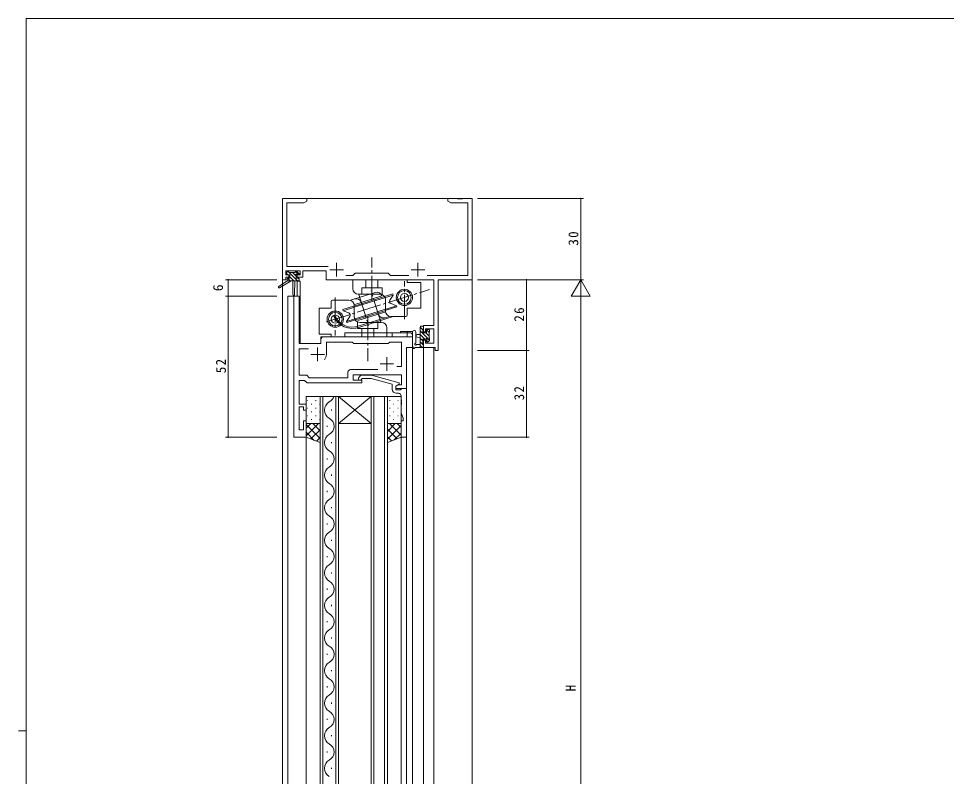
# Model space of a CAD drawing. Units: millimetres on the paper. Extents: x -420 to 373, y -297 to 267.
# Drawn here: x -420.5 to -78.3, y -14.9 to 264.4 of the extents above; entities that cross this region are included whole.
import ezdxf
from ezdxf.enums import TextEntityAlignment as Align

# ---------------------------------------------------------------- set-up
doc = ezdxf.new("R2010")
doc.units = ezdxf.units.MM
doc.linetypes.add('CHAIN2', pattern=[12, 9, -1, 1, -1])
for name, color, linetype, lineweight in [('0-1_YKK_ZWAK', 7, 'Continuous', 9), ('0-3_YKK_12', 2, 'Continuous', 9), ('0-4_YKK_D', 6, 'Continuous', 9), ('0-6_YKK_13', 4, 'Continuous', 9), ('0-7_YKK_11', 7, 'Continuous', 9)]:
    doc.layers.add(name, color=color, linetype=linetype, lineweight=lineweight)
doc.styles.add('ＭＳ ゴシック', font='')
doc.styles.get('ＭＳ ゴシック').set_extended_font_data('MS Gothic')

msp = doc.modelspace()

# ---------------------------------------------------------------- linework, layer by layer
at = {"layer": '0-1_YKK_ZWAK'}
for p, q in [((-417.7, -260.6), (-417.7, 264.4)), ((352.3, 264.4), (-417.7, 264.4)), ((-420.5, 1.9), (-417.7, 1.9))]:
    msp.add_line(p, q, dxfattribs=at)
at = {"layer": '0-3_YKK_12'}
for p, q in [((-323.193, 198.14), (-253.193, 198.14)), ((-323.193, 198.14), (-323.193, -186.86)), ((-253.193, 198.14), (-253.193, -186.86)), ((-317.693, 167.64), (-317.693, 162.14)), ((-316.693, 167.64), (-317.693, 167.64)), ((-316.693, 167.64), (-316.693, 144.64)), ((-316.993, 162.14), (-321.193, 162.14)), ((-321.193, 162.14), (-321.193, -161.86)), ((-318.991, 110.14), (-318.991, 162.14)), ((-316.993, 162.14), (-316.993, 144.64)), ((-279.693, 149.14), (-279.693, 148.64)), ((-275.193, 149.14), (-279.693, 149.14)), ((-275.193, -138.86), (-275.193, 149.14)), ((-316.993, 144.64), (-308.993, 144.64)), ((-308.993, 147.14), (-279.693, 147.14)), ((-308.993, 144.64), (-308.993, 147.14)), ((-277.391, 143.138), (-275.193, 143.138)), ((-277.391, 115.14), (-277.391, 143.138)), ((-271.193, 143.14), (-271.193, -133.86)), ((-267.293, 143.14), (-267.293, -133.86)), ((-277.693, 128.14), (-277.391, 128.14)), ((-309.293, 125.14), (-302.493, 125.14)), ((-309.293, -111.86), (-309.293, 125.14)), ((-308.293, 125.14), (-308.293, -111.86)), ((-303.493, -111.86), (-303.493, 125.14)), ((-290.493, 125.14), (-302.493, 115.14)), ((-302.493, 125.14), (-290.493, 115.14)), ((-302.493, 125.14), (-290.493, 125.14)), ((-302.493, 125.14), (-302.493, -111.86)), ((-290.493, 125.14), (-284.493, 125.14)), ((-290.493, -111.86), (-290.493, 125.14)), ((-289.493, 125.14), (-289.493, -111.86)), ((-285.493, -111.86), (-285.493, 125.14)), ((-284.493, 125.14), (-284.493, -111.86)), ((-305.133, 119.94), (-305.133, 120.34)), ((-306.653, 113.94), (-306.653, 114.34)), ((-302.493, 115.14), (-290.493, 115.14)), ((-314.391, 110.14), (-318.991, 110.14)), ((-314.393, -96.86), (-314.391, 110.14)), ((-279.393, -96.86), (-279.395, 111.094)), ((-277.393, -97.16), (-277.393, 110.44)), ((-305.133, 107.94), (-305.133, 108.34)), ((-306.653, 101.94), (-306.653, 102.34)), ((-305.133, 95.94), (-305.133, 96.34)), ((-306.653, 89.94), (-306.653, 90.34)), ((-305.133, 83.94), (-305.133, 84.34)), ((-306.653, 77.94), (-306.653, 78.34)), ((-305.133, 71.94), (-305.133, 72.34)), ((-306.653, 65.94), (-306.653, 66.34)), ((-305.133, 59.94), (-305.133, 60.34)), ((-306.653, 53.94), (-306.653, 54.34)), ((-305.133, 47.94), (-305.133, 48.34)), ((-306.653, 41.94), (-306.653, 42.34)), ((-305.133, 35.94), (-305.133, 36.34)), ((-306.653, 29.94), (-306.653, 30.34)), ((-305.133, 23.94), (-305.133, 24.34)), ((-306.653, 17.94), (-306.653, 18.34)), ((-305.133, 11.94), (-305.133, 12.34)), ((-306.653, 5.94), (-306.653, 6.34)), ((-305.133, -0.06), (-305.133, 0.34)), ((-306.653, -6.06), (-306.653, -5.66)), ((-305.133, -12.06), (-305.133, -11.66))]:
    msp.add_line(p, q, dxfattribs=at)
for centre, start, end in [((-307.57, 126.14), 299.20253, 343.08415), ((-304.216, 120.14), 119.20253, 240.79745), ((-307.57, 114.14), 299.20253, 60.79745), ((-304.216, 108.14), 119.20253, 240.79745), ((-307.57, 102.14), 299.20253, 60.79745), ((-304.216, 96.14), 119.20253, 240.79745), ((-307.57, 90.14), 299.20253, 60.79745), ((-304.216, 84.14), 119.20253, 240.79745), ((-307.57, 78.14), 299.20253, 60.79745), ((-304.216, 72.14), 119.20253, 240.79745), ((-307.57, 66.14), 299.20253, 60.79745), ((-304.216, 60.14), 119.20253, 240.79745), ((-307.57, 54.14), 299.20253, 60.79745), ((-304.216, 48.14), 119.20253, 240.79745), ((-307.57, 42.14), 299.20253, 60.79745), ((-304.216, 36.14), 119.20253, 240.79745), ((-307.57, 30.14), 299.20253, 60.79745), ((-304.216, 24.14), 119.20253, 240.79745), ((-307.57, 18.14), 299.20253, 60.79745), ((-304.216, 12.14), 119.20253, 240.79745), ((-307.57, 6.14), 299.20253, 60.79745), ((-304.216, 0.14), 119.20253, 240.79745), ((-307.57, -5.86), 299.20253, 60.79745), ((-304.216, -11.86), 119.20253, 240.79745)]:
    msp.add_arc(centre, 3.437, start, end, dxfattribs=at)
at = {"layer": '0-4_YKK_D'}
for p, q in [((-251.193, 198.14), (-212.193, 198.14)), ((-213.193, 198.14), (-213.193, 168.14)), ((-325.193, 168.14), (-344.193, 168.14)), ((-343.193, 168.14), (-343.193, 162.14)), ((-251.193, 168.14), (-232.193, 168.14)), ((-251.193, 168.14), (-212.193, 168.14)), ((-251.193, 168.14), (-212.193, 168.14)), ((-233.193, 142.14), (-233.193, 168.14)), ((-213.193, 168.14), (-216.693, 162.078)), ((-213.193, 168.14), (-209.693, 162.078)), ((-213.193, 168.14), (-213.193, 156.015)), ((-325.193, 162.14), (-344.193, 162.14)), ((-325.193, 162.14), (-344.193, 162.14)), ((-343.193, 162.14), (-343.193, 110.14)), ((-216.693, 162.078), (-209.693, 162.078)), ((-213.193, -124.86), (-213.193, 161.14)), ((-251.193, 142.14), (-232.193, 142.14)), ((-251.193, 142.14), (-232.193, 142.14)), ((-233.193, 142.14), (-233.193, 110.14)), ((-325.193, 110.14), (-344.193, 110.14)), ((-251.193, 110.14), (-232.193, 110.14))]:
    msp.add_line(p, q, dxfattribs=at)
for centre, start, end in [((-213.193, 198.14), 90, 270), ((-213.193, 198.14), 270, 90), ((-343.193, 168.14), 90, 270), ((-343.193, 168.14), 270, 90), ((-233.193, 168.14), 90, 270), ((-233.193, 168.14), 270, 90), ((-343.193, 162.14), 90, 270), ((-343.193, 162.14), 90, 270), ((-343.193, 162.14), 270, 90), ((-343.193, 162.14), 270, 90), ((-233.193, 142.14), 90, 270), ((-233.193, 142.14), 90, 270), ((-233.193, 142.14), 270, 90), ((-233.193, 142.14), 270, 90), ((-343.193, 110.14), 90, 270), ((-343.193, 110.14), 270, 90), ((-233.193, 110.14), 90, 270), ((-233.193, 110.14), 270, 90)]:
    msp.add_arc(centre, 0.106, start, end, dxfattribs=at)
at = {"layer": '0-6_YKK_13', "linetype": 'CHAIN2'}
for p, q in [((-290.194, 160.652), (-290.194, 176.369)), ((-307.033, 152.592), (-268.895, 164.557)), ((-278.194, 153.64), (-278.194, 167.64)), ((-303.693, 161.64), (-303.693, 147.64)), ((-295.024, 162.755), (-291.402, 151.208)), ((-286.863, 152.525), (-290.486, 164.072)), ((-291.693, 154.912), (-291.693, 138.146))]:
    msp.add_line(p, q, dxfattribs=at)
at = {"layer": '0-6_YKK_13'}
for p, q in [((-321.493, 167.74), (-324.56, 165.689)), ((-319.993, 167.74), (-324.238, 165.183)), ((-321.693, 170.24), (-321.693, 170.74)), ((-321.214, 169.94), (-321.693, 170.419)), ((-321.493, 168.44), (-321.493, 167.74)), ((-317.293, 167.74), (-321.493, 167.74)), ((-321.393, 171.04), (-320.893, 171.04)), ((-320.493, 169.94), (-321.393, 169.94)), ((-320.361, 167.74), (-321.329, 168.707)), ((-321.193, 168.74), (-320.493, 168.74)), ((-317.667, 167.74), (-320.967, 171.04)), ((-320.693, 170.84), (-318.593, 170.84)), ((-320.493, 168.74), (-320.493, 169.94)), ((-319.014, 167.74), (-320.493, 169.219)), ((-318.095, 169.515), (-319.42, 170.84)), ((-319.393, 167.74), (-319.291, 162.732)), ((-318.591, 167.74), (-318.691, 162.732)), ((-318.393, 171.04), (-317.793, 171.04)), ((-317.191, 169.958), (-318.273, 171.04)), ((-318.093, 169.479), (-318.093, 168.74)), ((-318.093, 168.74), (-317.293, 168.74)), ((-317.293, 169.94), (-317.632, 169.94)), ((-317.581, 170.952), (-317.081, 170.452)), ((-316.993, 168.413), (-317.32, 168.74)), ((-316.993, 168.44), (-316.993, 168.04)), ((-297.194, 164.84), (-297.194, 168.14)), ((-297.194, 168.14), (-277.194, 168.14)), ((-292.444, 165.14), (-292.444, 168.14)), ((-287.944, 165.14), (-287.944, 168.14)), ((-277.194, 167.14), (-277.194, 168.14)), ((-293.944, 162.84), (-293.944, 165.14)), ((-293.944, 165.14), (-286.444, 165.14)), ((-286.444, 162.84), (-286.444, 165.14)), ((-277.194, 167.14), (-272.194, 167.14)), ((-272.194, 157.64), (-272.194, 167.14)), ((-288.97, 163.499), (-298.136, 160.624)), ((-296.8, 158.947), (-286.463, 162.19)), ((-296.782, 158.428), (-282.497, 162.91)), ((-296.774, 158.009), (-282.376, 162.526)), ((-295.194, 162.84), (-287.194, 162.84)), ((-285.194, 156.64), (-285.194, 160.84)), ((-282.376, 162.526), (-283.556, 160.68)), ((-282.376, 162.526), (-282.497, 162.91)), ((-305.194, 157.64), (-309.693, 157.64)), ((-309.693, 157.64), (-309.693, 148.14)), ((-305.194, 160.14), (-305.194, 157.64)), ((-298.693, 160.64), (-304.693, 160.64)), ((-296.951, 158.375), (-300.888, 157.14)), ((-296.693, 158.64), (-296.693, 154.44)), ((-285.253, 157.227), (-281.12, 158.523)), ((-284.937, 156.904), (-281, 158.139)), ((-281.12, 158.523), (-283.143, 159.364)), ((-281.12, 158.523), (-281, 158.139)), ((-303.928, 155.138), (-304.405, 154.989)), ((-300.767, 156.756), (-300.888, 157.14)), ((-285.113, 157.27), (-299.511, 152.753)), ((-299.511, 152.753), (-298.331, 154.599)), ((-285.105, 156.851), (-299.391, 152.369)), ((-285.088, 156.333), (-295.425, 153.09)), ((-294.826, 151.181), (-283.751, 154.656)), ((-282.388, 154.56), (-294.676, 150.704)), ((-283.194, 154.64), (-277.694, 154.64)), ((-299.511, 152.753), (-299.391, 152.369)), ((-295.443, 152.44), (-295.443, 150.14)), ((-286.693, 152.44), (-294.693, 152.44)), ((-272.393, 143.14), (-272.393, 150.74)), ((-271.393, 149.699), (-272.393, 150.699)), ((-272.093, 151.04), (-271.493, 151.04)), ((-271.229, 150.883), (-271.35, 151.004)), ((-271.193, 150.74), (-271.193, 150.14)), ((-305.194, 148.14), (-309.693, 148.14)), ((-305.194, 148.14), (-305.194, 147.14)), ((-300.193, 148.64), (-300.193, 147.14)), ((-276.193, 148.64), (-300.193, 148.64)), ((-295.193, 150.14), (-288.193, 150.14)), ((-293.943, 150.14), (-293.943, 147.14)), ((-289.443, 150.14), (-289.443, 147.14)), ((-284.693, 150.44), (-284.693, 147.14)), ((-282.693, 147.14), (-282.693, 148.64)), ((-275.193, 148.868), (-275.193, 143.705)), ((-273.993, 148.868), (-273.99, 144.907)), ((-272.393, 148.04), (-273.537, 147.938)), ((-268.903, 145.862), (-272.393, 149.352)), ((-270.627, 146.24), (-272.393, 148.005)), ((-271.393, 149.94), (-271.393, 148.64)), ((-271.393, 148.64), (-269.993, 148.64)), ((-269.093, 147.399), (-270.333, 148.64)), ((-269.993, 148.64), (-269.993, 149.54)), ((-269.093, 148.746), (-269.979, 149.632)), ((-269.693, 149.84), (-269.193, 149.84)), ((-269.093, 148.84), (-269.093, 146.74)), ((-268.893, 149.54), (-268.893, 149.04)), ((-284.693, 147.14), (-305.194, 147.14)), ((-273.573, 144.34), (-272.393, 144.34)), ((-272.393, 146.84), (-273.537, 146.942)), ((-271.393, 145.658), (-272.393, 146.658)), ((-271.393, 144.311), (-272.393, 145.311)), ((-271.569, 143.14), (-272.393, 143.964)), ((-271.393, 146.24), (-271.393, 144.24)), ((-270.454, 146.24), (-271.393, 146.24)), ((-271.218, 144.136), (-271.297, 144.215)), ((-271.193, 144.04), (-271.193, 143.44)), ((-269.993, 145.44), (-269.993, 145.779)), ((-269.559, 145.171), (-269.993, 145.605)), ((-268.981, 145.728), (-269.481, 145.228)), ((-268.893, 146.54), (-268.893, 145.94)), ((-271.493, 143.14), (-274.173, 143.14)), ((-313.973, 123.72), (-313.773, 123.72)), ((-312.558, 125.135), (-312.358, 125.135)), ((-310.943, 123.72), (-310.743, 123.72)), ((-309.528, 125.135), (-309.328, 125.135)), ((-283.673, 123.72), (-283.473, 123.72)), ((-282.258, 125.135), (-282.058, 125.135)), ((-280.643, 123.72), (-280.443, 123.72)), ((-313.973, 120.89), (-313.773, 120.89)), ((-312.558, 122.305), (-312.358, 122.305)), ((-310.943, 120.89), (-310.743, 120.89)), ((-309.528, 122.305), (-309.328, 122.305)), ((-283.673, 120.89), (-283.473, 120.89)), ((-282.258, 122.305), (-282.058, 122.305)), ((-280.643, 120.89), (-280.443, 120.89)), ((-313.973, 118.06), (-313.773, 118.06)), ((-312.558, 119.475), (-312.358, 119.475)), ((-312.558, 116.645), (-312.358, 116.645)), ((-310.943, 118.06), (-310.743, 118.06)), ((-309.528, 119.475), (-309.328, 119.475)), ((-309.528, 116.645), (-309.328, 116.645)), ((-283.673, 118.06), (-283.473, 118.06)), ((-282.258, 119.475), (-282.058, 119.475)), ((-282.258, 116.645), (-282.058, 116.645)), ((-280.643, 118.06), (-280.443, 118.06)), ((-312.701, 115.14), (-314.393, 113.448)), ((-309.873, 115.14), (-314.393, 110.62)), ((-314.393, 114.771), (-309.293, 109.671)), ((-313.973, 115.23), (-313.773, 115.23)), ((-311.933, 115.14), (-309.293, 112.5)), ((-310.943, 115.23), (-310.743, 115.23)), ((-284.417, 115.14), (-284.493, 115.064)), ((-281.589, 115.14), (-284.493, 112.235)), ((-279.393, 114.507), (-284.493, 109.407)), ((-284.493, 113.156), (-280.89, 109.553)), ((-283.673, 115.23), (-283.473, 115.23)), ((-283.649, 115.14), (-279.393, 110.884)), ((-280.82, 115.14), (-279.393, 113.713)), ((-280.643, 115.23), (-280.443, 115.23)), ((-314.393, 111.943), (-311.426, 108.976)), ((-309.293, 112.891), (-312.706, 109.478)), ((-309.293, 110.063), (-310.674, 108.681)), ((-284.493, 110.327), (-282.922, 108.756)), ((-279.393, 111.678), (-281.925, 109.147))]:
    msp.add_line(p, q, dxfattribs=at)
for points in [[(-296.635, 158.053), (-300.767, 156.756), (-298.744, 155.915)], [(-277.194, 155.14), (-277.194, 157.64), (-272.194, 157.64)], [(-287.943, 152.44), (-287.943, 150.14), (-295.443, 150.14)], [(-275.193, 147.64), (-275.193, 147.14), (-300.193, 147.14)]]:
    msp.add_lwpolyline(points, dxfattribs=at)
for points in [[(-314.393, 115.14), (-309.293, 115.14), (-309.293, 125.14), (-314.393, 125.14)], [(-279.393, 115.14), (-284.493, 115.14), (-284.493, 125.14), (-279.393, 125.14)], [(-309.293, 115.14), (-309.293, 108.14), (-314.393, 110.14), (-314.393, 115.14)], [(-284.493, 115.14), (-284.493, 108.14), (-279.393, 110.14), (-279.393, 115.14)]]:
    msp.add_lwpolyline(points, close=True, dxfattribs=at)
for centre, radius in [((-278.194, 161.64), 3), ((-278.194, 161.64), 2.5), ((-278.194, 161.64), 1.5), ((-303.693, 153.64), 3), ((-303.693, 153.64), 2.5), ((-303.693, 153.64), 1.5)]:
    msp.add_circle(centre, radius, dxfattribs=at)
for centre, radius, start, end in [((-321.393, 170.74), 0.3, 90, 180), ((-321.393, 170.24), 0.3, 180, 270), ((-321.193, 168.44), 0.3, 90, 180), ((-320.893, 170.84), 0.2, 0, 90), ((-318.393, 170.84), 0.2, 90, 180), ((-318.093, 169.94), 0.25, 33.05573, 236.94426), ((-318.393, 169.479), 0.3, 0, 56.94426), ((-317.632, 170.24), 0.3, 213.05573, 270), ((-317.793, 170.74), 0.3, 45, 90), ((-317.293, 170.24), 0.3, 270, 45), ((-317.293, 168.44), 0.3, 0, 90), ((-317.293, 168.04), 0.3, 270, 0), ((-324.393, 165.44), 0.3, 123.76904, 301.06146), ((-295.194, 164.84), 2, 180, 270), ((-318.991, 162.738), 0.3, 181.16962, 358.85538), ((-296.004, 159.196), 2, 17.41835, 107.41835), ((-288.371, 161.591), 2, 17.41835, 107.41835), ((-287.194, 160.84), 2, 0, 90), ((-304.693, 160.14), 0.5, 90, 180), ((-298.693, 158.64), 2, 0, 90), ((-282.798, 160.195), 0.9, 147.41835, 247.41835), ((-297.367, 157.783), 7.572, 201.65213, 290.81276), ((-297.382, 157.749), 7.048, 201.74644, 291.26154), ((-299.09, 155.084), 0.9, 327.41835, 67.41835), ((-294.693, 154.44), 2, 180, 270), ((-285.883, 156.083), 2, 197.41835, 287.41835), ((-283.194, 156.64), 2, 180, 270), ((-277.694, 155.14), 0.5, 270, 0), ((-286.693, 150.44), 2, 0, 90), ((-272.093, 150.74), 0.3, 90, 180), ((-271.493, 150.74), 0.3, 0, 90), ((-276.193, 147.64), 1, 0, 90), ((-274.593, 148.867), 0.6, 0.04022, 180.04022), ((-273.493, 147.44), 0.5, 95.09206, 264.90793), ((-271.393, 150.14), 0.2, 270, 0), ((-269.693, 149.54), 0.3, 90, 180), ((-269.193, 149.54), 0.3, 0, 90), ((-269.093, 149.04), 0.2, 270, 0), ((-274.093, 144.34), 0.3, 109.18974, 330), ((-274.29, 144.906), 0.3, 289.18974, 0.04022), ((-273.573, 144.04), 0.3, 90, 150), ((-271.393, 144.04), 0.2, 0, 90), ((-270.454, 146.54), 0.3, 270, 326.94426), ((-269.993, 146.24), 0.25, 303.05573, 146.94426), ((-269.693, 145.779), 0.3, 123.05573, 180), ((-269.693, 145.44), 0.3, 180, 314.99998), ((-269.093, 146.54), 0.2, 0, 90), ((-269.193, 145.94), 0.3, 314.99998, 0), ((-274.893, 143.705), 0.3, 180, 229.47121), ((-275.283, 143.249), 0.3, 349.47121, 49.47121), ((-274.693, 143.14), 0.3, 169.47121, 330), ((-274.173, 142.84), 0.3, 90, 150), ((-271.493, 143.44), 0.3, 270, 0)]:
    msp.add_arc(centre, radius, start, end, dxfattribs=at)
at = {"layer": '0-7_YKK_11'}
for p, q in [((-305.693, 171.84), (-300.693, 171.84)), ((-303.193, 174.34), (-303.193, 169.34)), ((-275.693, 171.84), (-270.693, 171.84)), ((-273.193, 174.34), (-273.193, 169.34)), ((-312.691, 140.64), (-307.691, 140.64)), ((-310.191, 143.14), (-310.191, 138.14)), ((-287.191, 137.14), (-282.191, 137.14)), ((-284.691, 139.64), (-284.691, 134.64)), ((-288.041, 135.07), (-298.021, 135.07)), ((-288.041, 135.07), (-298.021, 135.07)), ((-280.393, 126.34), (-281.193, 126.34))]:
    msp.add_line(p, q, dxfattribs=at)
for points in [[(-306.341, 173.07), (-321.563, 173.07), (-321.563, 196.51), (-315.284, 196.51), (-314.193, 197.14), (-314.193, 198.14), (-323.193, 198.14), (-323.193, 168.14), (-321.893, 168.14), (-321.893, 169.14), (-320.793, 169.14), (-320.793, 169.94), (-321.893, 169.94), (-321.893, 171.44), (-316.693, 171.44), (-316.693, 169.94), (-317.793, 169.94), (-317.793, 169.14), (-315.693, 169.14), (-315.693, 171.44), (-306.993, 171.44), (-306.993, 168.14), (-267.323, 168.14), (-267.323, 151.24), (-271.193, 151.24), (-271.193, 148.94), (-270.393, 148.94), (-270.393, 150.04), (-267.323, 150.04), (-267.323, 144.77), (-270.393, 144.77), (-270.393, 145.94), (-271.193, 145.94), (-271.193, 143.14), (-266.893, 143.14), (-266.893, 142.14), (-265.693, 142.14), (-265.693, 168.14), (-253.193, 168.14), (-253.193, 198.14)], [(-253.193, 198.14), (-256.735, 198.14), (-256.918, 198.02), (-257.468, 198.02), (-257.651, 198.14), (-257.735, 198.14), (-257.918, 198.02), (-258.468, 198.02), (-258.651, 198.14), (-262.193, 198.14), (-262.193, 197.14), (-261.102, 196.51), (-254.823, 196.51), (-254.823, 169.77), (-269.843, 169.77)], [(-276.543, 169.77), (-283.323, 169.77), (-284.193, 170.64), (-296.393, 170.64), (-297.263, 169.77), (-299.843, 169.77)], [(-318.991, 162.14), (-318.991, 110.14), (-314.391, 110.14), (-314.391, 116.14), (-315.391, 116.14), (-315.391, 112.84), (-317.061, 112.84), (-317.061, 121.34), (-315.391, 121.34), (-315.391, 120.14), (-314.391, 120.14), (-314.391, 122.34), (-317.061, 122.34), (-317.061, 131.04), (-314.991, 131.04), (-314.091, 130.14), (-293.891, 130.14), (-293.891, 131.14), (-297.091, 131.14), (-297.091, 133.14), (-279.321, 133.14), (-279.321, 129.44), (-280.525, 129.44), (-281.391, 128.94), (-281.391, 128.14), (-277.391, 128.14), (-277.391, 143.14), (-275.191, 143.14), (-275.191, 149.14), (-277.121, 149.14), (-277.121, 147.14), (-307.991, 147.14)], [(-308.991, 146.14), (-308.991, 144.64), (-317.061, 144.64), (-317.061, 162.14), (-318.991, 162.14)], [(-306.991, 140.64), (-306.991, 145.21), (-297.461, 145.21), (-296.891, 144.64), (-284.191, 144.64), (-283.621, 145.21), (-279.321, 145.21), (-279.321, 136.14), (-281.025, 136.14)], [(-299.021, 134.07), (-299.021, 132.07), (-313.291, 132.07), (-314.191, 132.97), (-317.061, 132.97), (-317.061, 142.71), (-313.541, 142.71)], [(-295.017, 132.164), (-294.242, 132.94), (-290.296, 132.94), (-280.193, 130.233), (-280.193, 129.633), (-281.393, 128.94), (-281.393, 127.64), (-279.593, 127.64), (-279.393, 127.84), (-279.093, 128.14), (-277.393, 128.14)], [(-282.693, 127.84), (-282.693, 129.66), (-290.454, 131.74), (-293.744, 131.74), (-294.169, 131.315)], [(-277.393, 128.14), (-277.393, 110.14), (-279.393, 110.14), (-279.393, 116.14), (-278.693, 116.14), (-278.693, 117.14), (-279.393, 119.063), (-279.393, 122.181), (-279.273, 122.365), (-279.273, 122.915), (-279.393, 123.098), (-279.393, 123.181), (-279.273, 123.365), (-279.273, 123.915), (-279.393, 124.098), (-279.393, 125.34)]]:
    msp.add_lwpolyline(points, dxfattribs=at)
for centre, radius, start, end in [((-307.991, 146.14), 1, 90, 179.99998), ((-310.191, 140.64), 3.2, 321.63347, 359.99998), ((-298.021, 134.07), 1, 90, 179.99998), ((-294.593, 131.74), 0.6, 134.99998, 315), ((-281.193, 127.84), 1.5, 180, 269.99998), ((-280.393, 125.34), 1, 0, 89.99998)]:
    msp.add_arc(centre, radius, start, end, dxfattribs=at)

# ---------------------------------------------------------------- texts
at = {"layer": '0-4_YKK_D', "color": 3, "style": 'ＭＳ ゴシック'}
for s, p in [('6', (-343.993, 163.94)), ('H', (-213.993, 16.415))]:
    msp.add_text(s, height=3.666, rotation=90, dxfattribs=at).set_placement(p, align=Align.BOTTOM_LEFT)
at = {"layer": '0-4_YKK_D', "color": 3, "char_height": 3.666, "attachment_point": 7, "rotation": 90, "style": 'ＭＳ ゴシック'}
for s, insert in [('\\T1.21;\\W0.95;30', (-213.993, 180.74)), ('\\T1.21;\\W0.95;26', (-233.993, 152.74)), ('\\T1.21;\\W0.95;52', (-343.993, 133.74)), ('\\T1.21;\\W0.95;32', (-233.993, 123.74))]:
    msp.add_mtext(s, dxfattribs=dict(at, insert=insert))

doc.saveas('drawing.dxf')
